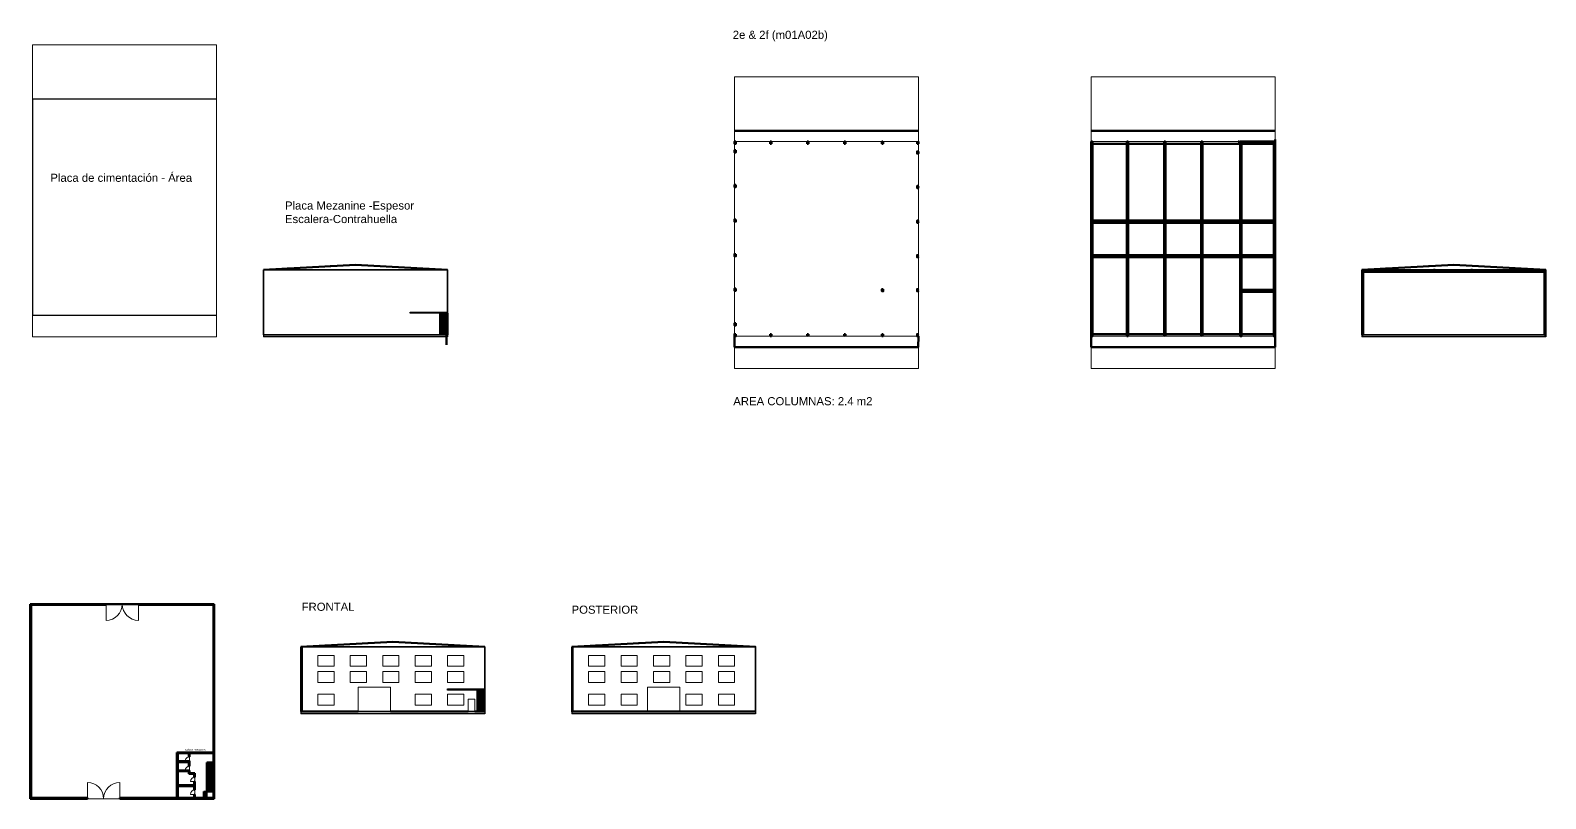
# Model space of a CAD drawing. Header units: metres. Extents: x -17 to 589, y -19 to 237.
# Drawn here: x 308.7 to 588.9, y 94.8 to 236.9 of the extents above; entities that cross this region are included whole.
import ezdxf

# ---------------------------------------------------------------- set-up
doc = ezdxf.new("R2010")
doc.units = ezdxf.units.M
for name, color, linetype, lineweight in [('A-AREA', 7, 'Continuous', 5), ('A-DOOR', 251, 'Continuous', 18), ('A-FLOR', 252, 'Continuous', 35), ('A-FLOR-LEVL', 145, 'Continuous', 18), ('A-GLAZ', 2, 'Continuous', 18), ('A-ROOF', 226, 'Continuous', 53), ('A-WALL', 7, 'Continuous', 60), ('C-WALL', 7, 'Continuous', 60), ('S-BEAM', 1, 'Continuous', 50), ('S-COLS', 1, 'Continuous', 50), ('S-STRS', 4, 'Continuous', 40), ('S-WALL', 7, 'Continuous', 60)]:
    doc.layers.add(name, color=color, linetype=linetype, lineweight=lineweight)
for name, color, linetype in [('E-AUXL', 7, 'Continuous'), ('S-FNDN', 7, 'Continuous'), ('S-PLAT', 7, 'Continuous')]:
    doc.layers.add(name, color=color, linetype=linetype)
doc.styles.get("Standard").update_dxf_attribs({"font": 'arial.ttf'})

msp = doc.modelspace()

# ---------------------------------------------------------------- linework, layer by layer
for p, q in [((385.84, 180.62), (385.84, 184.61)), ((392.77, 110.9), (392.77, 114.89)), ((442.84, 110.9), (442.84, 114.89))]:
    msp.add_line(p, q)
at = {"layer": 'A-AREA'}
for p, q in [((343.13, 234.22), (309.13, 234.22)), ((309.13, 234.22), (309.13, 222.22)), ((343.13, 180.22), (343.13, 234.22)), ((343.13, 234.22), (343.13, 222.22)), ((472.93, 228.34), (438.93, 228.34)), ((438.93, 228.34), (438.93, 216.34)), ((438.93, 180.34), (438.93, 228.34)), ((472.93, 174.34), (472.93, 228.34)), ((472.93, 228.34), (472.93, 216.34)), ((504.9, 180.34), (504.9, 228.34)), ((538.9, 228.34), (504.9, 228.34)), ((504.9, 228.34), (504.9, 216.34)), ((538.9, 174.34), (538.9, 228.34)), ((538.9, 228.34), (538.9, 216.34)), ((472.93, 216.34), (438.93, 216.34)), ((538.9, 216.34), (504.9, 216.34)), ((343.13, 180.22), (343.13, 186.22)), ((309.13, 184.22), (309.13, 180.22)), ((309.13, 180.22), (343.13, 180.22)), ((472.93, 180.34), (438.93, 180.34)), ((472.93, 180.34), (472.92, 178.34)), ((472.93, 174.34), (472.93, 180.34)), ((538.9, 180.34), (504.9, 180.34)), ((538.9, 180.34), (538.89, 178.34)), ((538.9, 174.34), (538.9, 180.34)), ((438.93, 174.34), (438.93, 178.34)), ((504.9, 174.34), (504.9, 178.34)), ((438.93, 174.34), (472.93, 174.34)), ((504.9, 174.34), (538.9, 174.34))]:
    msp.add_line(p, q, dxfattribs=at)
at = {"layer": 'A-DOOR'}
for p, q in [((322.73, 130.78), (328.73, 130.78)), ((328.73, 130.78), (322.73, 130.78)), ((322.73, 130.78), (322.73, 127.78)), ((328.73, 130.78), (328.73, 127.78)), ((369.33, 110.9), (369.33, 115.4)), ((369.33, 115.4), (375.33, 115.4)), ((375.33, 115.4), (375.33, 113.9)), ((422.84, 110.9), (422.84, 115.4)), ((422.84, 115.4), (428.84, 115.4)), ((428.84, 115.4), (428.84, 113.9)), ((369.33, 110.9), (369.33, 113.9)), ((375.33, 110.9), (375.33, 113.9)), ((389.72, 110.9), (389.72, 113.2)), ((389.72, 113.2), (390.92, 113.2)), ((390.92, 113.2), (390.92, 110.9)), ((422.84, 110.9), (422.84, 113.9)), ((428.84, 110.9), (428.84, 113.9)), ((369.33, 110.9), (375.33, 110.9)), ((375.33, 110.9), (378.77, 110.9)), ((389.72, 110.9), (390.92, 110.9)), ((419.4, 110.9), (425.4, 110.9)), ((422.84, 110.9), (428.84, 110.9)), ((425.4, 110.9), (428.84, 110.9)), ((439.78, 110.9), (440.98, 110.9)), ((338.18, 103.36), (338.18, 103.36)), ((338.18, 103.21), (338.18, 102.53)), ((338.18, 102.53), (338.18, 101.72)), ((336.01, 99.78), (336.01, 99.53)), ((336.01, 99.78), (336.01, 99.53)), ((338.18, 100), (338.18, 100.85)), ((339.18, 98.77), (339.18, 97.96)), ((319.29, 94.78), (319.29, 97.78)), ((319.29, 94.78), (319.29, 97.78)), ((325.29, 94.78), (325.29, 97.78)), ((339.03, 97.96), (338.37, 97.96)), ((339.03, 95.59), (338.37, 95.59)), ((339.18, 96.4), (339.18, 95.59)), ((319.29, 94.78), (325.29, 94.78)), ((319.29, 94.78), (325.29, 94.78)), ((325.29, 94.78), (328.73, 94.78)), ((325.29, 94.78), (328.73, 94.78))]:
    msp.add_line(p, q, dxfattribs=at)
for centre, radius, start, end in [((322.73, 130.78), 3, 270, 0), ((328.73, 130.78), 3, 180, 270), ((338.18, 101.72), 0.81, 89.7614, 180.0299), ((338.18, 100), 0.81, 89.999, 179.6678), ((339.18, 97.96), 0.81, 90, 180), ((319.29, 94.78), 3, 0, 90), ((325.29, 94.78), 3, 90, 180), ((339.18, 95.59), 0.81, 90, 180)]:
    msp.add_arc(centre, radius, start, end, dxfattribs=at)
at = {"layer": 'A-FLOR'}
for points in [[(351.84, 192.62), (351.84, 180.62), (385.84, 180.62), (385.84, 192.62)], [(554.92, 192.62), (554.92, 180.62), (588.92, 180.62), (588.92, 192.62)], [(358.77, 122.9), (358.77, 110.9), (392.77, 110.9), (392.77, 122.9)], [(408.84, 122.9), (408.84, 110.9), (442.84, 110.9), (442.84, 122.9)]]:
    msp.add_lwpolyline(points, close=True, dxfattribs=at)
at = {"layer": 'A-FLOR-LEVL'}
for p, q in [((335.85, 103.36), (335.85, 100.79)), ((335.85, 103.36), (342.58, 103.36)), ((335.85, 99.78), (335.85, 94.93))]:
    msp.add_line(p, q, dxfattribs=at)
at = {"layer": 'A-GLAZ'}
for p, q in [((311.85, 130.78), (311.85, 130.63)), ((314.85, 130.78), (311.85, 130.78)), ((311.85, 130.71), (314.85, 130.71)), ((311.85, 130.63), (314.85, 130.63)), ((314.85, 130.63), (314.85, 130.78)), ((317.85, 130.63), (317.85, 130.78)), ((317.85, 130.78), (320.85, 130.78)), ((317.85, 130.71), (320.85, 130.71)), ((320.85, 130.63), (317.85, 130.63)), ((320.85, 130.78), (320.85, 130.63)), ((332.85, 130.78), (329.85, 130.78)), ((329.85, 130.78), (329.85, 130.63)), ((329.85, 130.71), (332.85, 130.71)), ((329.85, 130.63), (332.85, 130.63)), ((332.85, 130.63), (332.85, 130.78)), ((335.85, 130.63), (335.85, 130.78)), ((335.85, 130.78), (338.85, 130.78)), ((335.85, 130.71), (338.85, 130.71)), ((338.85, 130.63), (335.85, 130.63)), ((338.85, 130.78), (338.85, 130.63)), ((367.95, 110.9), (369.33, 110.9)), ((418.02, 110.9), (419.4, 110.9)), ((311.93, 94.78), (311.93, 94.93)), ((311.93, 94.93), (314.93, 94.93)), ((311.93, 94.86), (314.93, 94.86)), ((311.93, 94.78), (314.93, 94.78)), ((312.91, 94.78), (315.91, 94.78)), ((312.91, 94.78), (315.91, 94.78)), ((314.93, 94.93), (314.93, 94.78)), ((317.91, 94.78), (319.29, 94.78)), ((317.91, 94.78), (319.29, 94.78)), ((332.83, 94.93), (329.83, 94.93)), ((329.83, 94.93), (329.83, 94.78)), ((329.83, 94.86), (332.83, 94.86)), ((329.83, 94.78), (332.83, 94.78)), ((330.19, 94.78), (332.19, 94.78)), ((330.19, 94.78), (332.19, 94.78)), ((332.83, 94.78), (332.83, 94.93)), ((333.06, 94.78), (335.06, 94.78)), ((333.06, 94.78), (335.06, 94.78)), ((335.83, 94.93), (335.83, 94.78)), ((335.83, 94.93), (338.83, 94.93)), ((335.83, 94.86), (338.83, 94.86)), ((335.83, 94.78), (338.83, 94.78)), ((338.83, 94.93), (338.83, 94.78))]:
    msp.add_line(p, q, dxfattribs=at)
for points in [[(361.89, 121.29), (364.89, 121.29), (364.89, 119.29), (361.89, 119.29), (361.89, 121.29)], [(367.89, 121.29), (370.89, 121.29), (370.89, 119.29), (367.89, 119.29), (367.89, 121.29)], [(373.89, 121.29), (376.89, 121.29), (376.89, 119.29), (373.89, 119.29), (373.89, 121.29)], [(379.89, 121.29), (382.89, 121.29), (382.89, 119.29), (379.89, 119.29), (379.89, 121.29)], [(385.89, 121.29), (388.89, 121.29), (388.89, 119.29), (385.89, 119.29), (385.89, 121.29)], [(411.96, 121.29), (414.96, 121.29), (414.96, 119.29), (411.96, 119.29), (411.96, 121.29)], [(417.96, 121.29), (420.96, 121.29), (420.96, 119.29), (417.96, 119.29), (417.96, 121.29)], [(423.96, 121.29), (426.96, 121.29), (426.96, 119.29), (423.96, 119.29), (423.96, 121.29)], [(429.96, 121.29), (432.96, 121.29), (432.96, 119.29), (429.96, 119.29), (429.96, 121.29)], [(435.96, 121.29), (438.96, 121.29), (438.96, 119.29), (435.96, 119.29), (435.96, 121.29)], [(361.89, 118.29), (364.89, 118.29), (364.89, 116.29), (361.89, 116.29), (361.89, 118.29)], [(367.89, 118.29), (370.89, 118.29), (370.89, 116.29), (367.89, 116.29), (367.89, 118.29)], [(373.89, 118.29), (376.89, 118.29), (376.89, 116.29), (373.89, 116.29), (373.89, 118.29)], [(379.89, 118.29), (382.89, 118.29), (382.89, 116.29), (379.89, 116.29), (379.89, 118.29)], [(385.89, 118.29), (388.89, 118.29), (388.89, 116.29), (385.89, 116.29), (385.89, 118.29)], [(411.96, 118.29), (414.96, 118.29), (414.96, 116.29), (411.96, 116.29), (411.96, 118.29)], [(417.96, 118.29), (420.96, 118.29), (420.96, 116.29), (417.96, 116.29), (417.96, 118.29)], [(423.96, 118.29), (426.96, 118.29), (426.96, 116.29), (423.96, 116.29), (423.96, 118.29)], [(429.96, 118.29), (432.96, 118.29), (432.96, 116.29), (429.96, 116.29), (429.96, 118.29)], [(435.96, 118.29), (438.96, 118.29), (438.96, 116.29), (435.96, 116.29), (435.96, 118.29)], [(361.89, 114.1), (364.89, 114.1), (364.89, 112.1), (361.89, 112.1), (361.89, 114.1)], [(379.89, 114.1), (382.89, 114.1), (382.89, 112.1), (379.89, 112.1), (379.89, 114.1)], [(385.89, 114.1), (388.89, 114.1), (388.89, 112.1), (385.89, 112.1), (385.89, 114.1)], [(411.96, 114.1), (414.96, 114.1), (414.96, 112.1), (411.96, 112.1), (411.96, 114.1)], [(417.96, 114.1), (420.96, 114.1), (420.96, 112.1), (417.96, 112.1), (417.96, 114.1)], [(429.96, 114.1), (432.96, 114.1), (432.96, 112.1), (429.96, 112.1), (429.96, 114.1)], [(435.96, 114.1), (438.96, 114.1), (438.96, 112.1), (435.96, 112.1), (435.96, 114.1)]]:
    msp.add_lwpolyline(points, dxfattribs=at)
at = {"layer": 'A-ROOF'}
for p, q in [((439.53, 218.34), (438.93, 218.34)), ((472.93, 218.34), (439.53, 218.34)), ((472.93, 218.34), (472.53, 218.34)), ((505.5, 218.34), (504.9, 218.34)), ((538.9, 218.34), (505.5, 218.34)), ((538.9, 218.34), (538.5, 218.34)), ((351.84, 192.62), (368.84, 193.52)), ((368.84, 193.52), (385.84, 192.62)), ((554.92, 192.62), (571.92, 193.52)), ((571.92, 193.52), (588.92, 192.62)), ((343.13, 186.22), (343.13, 186.22)), ((472.93, 180.34), (472.92, 178.34)), ((472.93, 180.34), (472.93, 180.34)), ((538.9, 180.34), (538.89, 178.34)), ((538.9, 180.34), (538.9, 180.34)), ((438.93, 178.34), (438.93, 178.34)), ((472.92, 178.34), (438.93, 178.34)), ((438.93, 178.34), (439.33, 178.34)), ((472.92, 178.34), (472.52, 178.34)), ((504.9, 178.34), (504.9, 178.34)), ((538.89, 178.34), (504.9, 178.34)), ((504.9, 178.34), (505.3, 178.34)), ((538.89, 178.34), (538.49, 178.34)), ((358.77, 122.9), (375.77, 123.79)), ((375.77, 123.79), (392.77, 122.9)), ((408.84, 122.9), (425.84, 123.79)), ((425.84, 123.79), (442.84, 122.9))]:
    msp.add_line(p, q, dxfattribs=at)
at = {"layer": 'A-WALL'}
for p, q in [((438.93, 180.34), (438.93, 178.34)), ((504.9, 180.34), (504.9, 178.34)), ((308.73, 94.78), (308.73, 130.78)), ((308.73, 130.78), (342.73, 130.78)), ((308.73, 130.78), (322.73, 130.78)), ((308.73, 94.78), (308.73, 130.78)), ((308.88, 130.63), (308.88, 94.93)), ((322.73, 130.63), (308.88, 130.63)), ((322.73, 130.63), (308.88, 130.63)), ((308.88, 130.63), (308.88, 94.93)), ((325.73, 130.63), (325.73, 130.63)), ((328.73, 130.78), (342.73, 130.78)), ((342.58, 130.63), (328.73, 130.63)), ((342.58, 130.63), (328.73, 130.63)), ((342.58, 103.36), (342.58, 130.63)), ((342.73, 103.36), (342.73, 130.78)), ((358.92, 111.05), (358.92, 122.9)), ((408.99, 111.05), (408.99, 122.9)), ((358.77, 110.9), (369.33, 110.9)), ((358.92, 111.05), (358.92, 110.9)), ((369.33, 111.05), (369.33, 110.9)), ((375.33, 111.05), (375.33, 111.05)), ((375.33, 111.05), (375.33, 110.9)), ((375.33, 110.9), (389.72, 110.9)), ((389.72, 110.9), (389.72, 111.05)), ((390.92, 111.05), (390.92, 110.9)), ((390.92, 110.9), (392.77, 110.9)), ((391.42, 111.05), (392.62, 111.05)), ((408.84, 110.9), (419.4, 110.9)), ((408.84, 110.9), (422.84, 110.9)), ((408.99, 111.05), (408.99, 110.9)), ((419.4, 110.9), (425.4, 110.9)), ((425.4, 110.9), (439.78, 110.9)), ((439.78, 110.9), (440.98, 110.9)), ((440.98, 110.9), (442.84, 110.9)), ((335.85, 103.36), (335.85, 101.04)), ((335.85, 101.04), (335.85, 103.36)), ((335.85, 103.36), (342.58, 103.36)), ((335.85, 101.04), (335.85, 100.79)), ((336.01, 103.21), (338.03, 103.21)), ((336.01, 101.79), (336.01, 103.21)), ((336.01, 101.72), (336.01, 103.21)), ((336.01, 101.72), (338.18, 101.72)), ((336.01, 100), (336.01, 101.57)), ((338.03, 101.57), (336.01, 101.57)), ((336.01, 100.08), (336.01, 101.49)), ((336.31, 103.21), (338.03, 103.21)), ((338.03, 103.21), (338.03, 102.53)), ((338.18, 102.53), (338.03, 102.53)), ((338.03, 100.8), (338.03, 101.57)), ((338.03, 101.49), (338.03, 100.91)), ((338.18, 103.36), (338.18, 103.36)), ((338.18, 103.21), (339.44, 103.21)), ((338.18, 103.21), (338.18, 102.53)), ((338.18, 103.21), (342.58, 103.21)), ((338.18, 101.79), (338.18, 101.64)), ((338.18, 101.64), (338.18, 100.92)), ((338.18, 101.64), (338.18, 100.81)), ((338.18, 101.64), (338.18, 101.57)), ((342.58, 103.36), (339.29, 103.36)), ((341.32, 103.36), (341.32, 103.36)), ((342.58, 101.18), (342.58, 103.21)), ((342.58, 103.21), (342.58, 101.18)), ((342.58, 101.04), (342.58, 94.93)), ((342.73, 101.04), (342.73, 103.36)), ((342.73, 101.04), (342.73, 94.78)), ((335.85, 100.79), (335.85, 99.78)), ((335.85, 99.78), (335.85, 99.53)), ((335.85, 99.53), (335.85, 97.21)), ((336.01, 99.85), (336, 99.39)), ((336, 99.39), (336, 97.28)), ((336, 99.39), (336, 99.14)), ((338.18, 100), (336.01, 100)), ((336.01, 99.85), (338.03, 99.85)), ((336.01, 99.78), (336.01, 99.53)), ((336.01, 99.53), (336.01, 99.78)), ((338.18, 100.8), (338.03, 100.8)), ((338.03, 99.39), (338.03, 99.85)), ((338.18, 99.39), (338.03, 99.39)), ((338.18, 100), (338.18, 99.93)), ((338.18, 99.93), (338.18, 100)), ((338.18, 99.93), (338.18, 99.53)), ((338.18, 99.53), (339.03, 99.53)), ((339.03, 99.39), (338.18, 99.39)), ((339.03, 99.53), (339.18, 99.53)), ((339.03, 99.39), (339.03, 98.77)), ((339.03, 99.39), (339.03, 98.77)), ((339.18, 98.77), (339.03, 98.77)), ((339.18, 99.53), (339.18, 98.77)), ((339.18, 99.53), (339.18, 98.77)), ((335.85, 97.36), (335.85, 97.21)), ((335.85, 97.21), (335.85, 94.93)), ((339.03, 97.28), (336, 97.28)), ((336, 97.13), (339.03, 97.13)), ((336, 97.05), (336, 97.13)), ((336, 97.05), (336, 94.93)), ((339.03, 97.96), (339.03, 97.36)), ((339.18, 97.96), (339.03, 97.96)), ((339.03, 97.28), (339.03, 97.36)), ((339.03, 97.13), (339.03, 97.05)), ((339.03, 97.05), (339.03, 97.13)), ((339.03, 96.4), (339.03, 97.05)), ((339.03, 96.4), (339.18, 96.4)), ((339.03, 94.93), (339.03, 95.59)), ((339.18, 95.59), (339.03, 95.59)), ((339.18, 97.96), (339.18, 97.2)), ((339.18, 97.2), (339.18, 97.28)), ((339.18, 97.2), (339.18, 96.4)), ((339.18, 97.2), (339.18, 96.4)), ((339.18, 97.2), (339.18, 96.45)), ((339.18, 95.59), (339.18, 94.93)), ((308.73, 94.78), (319.29, 94.78)), ((308.73, 94.78), (319.29, 94.78)), ((308.88, 94.93), (319.29, 94.93)), ((308.88, 94.93), (319.29, 94.93)), ((319.29, 94.93), (319.29, 94.78)), ((319.29, 94.93), (319.29, 94.78)), ((335.85, 94.93), (325.29, 94.93)), ((335.85, 94.93), (325.29, 94.93)), ((325.29, 94.93), (325.29, 94.93)), ((325.29, 94.93), (325.29, 94.78)), ((335.85, 94.93), (325.29, 94.93)), ((335.85, 94.93), (325.29, 94.93)), ((325.29, 94.78), (339.68, 94.78)), ((325.29, 94.78), (339.68, 94.78)), ((335.85, 94.78), (339.18, 94.78)), ((335.85, 94.78), (339.18, 94.78)), ((336, 94.93), (339.03, 94.93)), ((339.18, 94.78), (339.03, 94.78)), ((339.18, 94.93), (339.68, 94.93)), ((339.18, 94.93), (339.68, 94.93)), ((339.68, 94.93), (340.88, 94.93)), ((340.88, 94.78), (339.68, 94.78)), ((340.88, 94.93), (342.58, 94.93)), ((340.88, 94.78), (342.73, 94.78))]:
    msp.add_line(p, q, dxfattribs=at)
at = {"layer": 'C-WALL'}
for p, q in [((322.73, 130.78), (322.73, 130.63)), ((328.73, 130.63), (328.73, 130.78))]:
    msp.add_line(p, q, dxfattribs=at)
at = {"layer": 'E-AUXL'}
for p, q in [((365.38, 193.33), (364.18, 193.33)), ((364.18, 193.33), (364.18, 193.27)), ((372.18, 193.34), (373.38, 193.34)), ((373.38, 193.34), (373.38, 193.28)), ((568.46, 193.33), (567.26, 193.33)), ((567.26, 193.33), (567.26, 193.27)), ((575.26, 193.34), (576.46, 193.34)), ((576.46, 193.34), (576.46, 193.28)), ((357.44, 192.92), (356.24, 192.92)), ((356.24, 192.92), (356.24, 192.86)), ((357.38, 192.92), (357.38, 192.92)), ((357.38, 192.62), (365.38, 192.62)), ((380.18, 192.92), (381.38, 192.92)), ((381.38, 192.92), (381.38, 192.86)), ((560.52, 192.92), (559.32, 192.92)), ((559.32, 192.92), (559.32, 192.86)), ((560.46, 192.92), (560.46, 192.92)), ((560.46, 192.62), (568.46, 192.62)), ((583.26, 192.92), (584.46, 192.92)), ((584.46, 192.92), (584.46, 192.86)), ((372.31, 123.61), (371.11, 123.61)), ((371.11, 123.61), (371.11, 123.55)), ((379.11, 123.62), (380.31, 123.62)), ((380.31, 123.62), (380.31, 123.55)), ((422.37, 123.61), (421.17, 123.61)), ((421.17, 123.61), (421.17, 123.55)), ((429.17, 123.62), (430.37, 123.62)), ((430.37, 123.62), (430.37, 123.55)), ((364.37, 123.19), (363.17, 123.19)), ((363.17, 123.19), (363.17, 123.13)), ((364.31, 123.19), (364.31, 123.19)), ((364.31, 122.9), (372.31, 122.9)), ((387.11, 123.2), (388.31, 123.2)), ((388.31, 123.2), (388.31, 123.13)), ((414.44, 123.19), (413.24, 123.19)), ((413.24, 123.19), (413.24, 123.13)), ((414.37, 123.19), (414.37, 123.19)), ((414.37, 122.9), (422.37, 122.9)), ((437.17, 123.2), (438.37, 123.2)), ((438.37, 123.2), (438.37, 123.13))]:
    msp.add_line(p, q, dxfattribs=at)
for points in [[(356.24, 192.62), (351.84, 192.62), (357.44, 192.62)], [(372.18, 192.62), (365.38, 192.62), (373.38, 192.62), (380.18, 192.62)], [(559.32, 192.62), (554.92, 192.62), (560.52, 192.62)], [(575.26, 192.62), (568.46, 192.62), (576.46, 192.62), (583.26, 192.62)], [(363.17, 122.9), (358.77, 122.9), (364.37, 122.9)], [(379.11, 122.9), (372.31, 122.9), (380.31, 122.9), (387.11, 122.9)], [(413.24, 122.9), (408.84, 122.9), (414.44, 122.9)], [(429.17, 122.9), (422.37, 122.9), (430.37, 122.9), (437.17, 122.9)]]:
    msp.add_lwpolyline(points, dxfattribs=at)
at = {"layer": 'S-BEAM'}
for p, q in [((309.13, 224.22), (309.13, 224.22)), ((438.93, 218.34), (438.93, 218.34)), ((504.9, 218.34), (504.9, 218.34)), ((505.15, 216.34), (504.9, 216.34)), ((504.9, 216.34), (504.9, 180.34)), ((505.15, 215.94), (505.15, 216.34)), ((505.15, 215.94), (505.15, 180.34)), ((505.15, 215.94), (538.65, 215.94)), ((511.5, 180.74), (511.5, 216.34)), ((511.75, 215.94), (511.75, 180.74)), ((518.35, 180.74), (518.35, 216.34)), ((518.6, 215.94), (518.6, 180.74)), ((525.2, 180.74), (525.2, 216.34)), ((525.45, 215.94), (525.45, 180.74)), ((532.43, 215.94), (532.43, 216.34)), ((538.65, 215.94), (538.65, 216.34)), ((538.9, 216.34), (538.65, 216.34)), ((538.65, 180.34), (538.65, 215.94)), ((538.9, 180.34), (538.9, 216.34)), ((505.02, 201.74), (538.65, 201.74)), ((538.65, 201.74), (538.65, 201.34)), ((538.65, 201.34), (504.9, 201.34)), ((504.9, 195.34), (538.9, 195.34)), ((538.9, 194.94), (504.9, 194.94)), ((538.9, 195.34), (538.9, 194.94)), ((555.17, 192.22), (554.92, 192.22)), ((561.27, 192.22), (554.92, 192.22)), ((554.92, 192.22), (555.22, 192.22)), ((555.17, 192.22), (588.67, 192.22)), ((555.2, 192.62), (555.2, 192.64)), ((555.22, 192.22), (555.22, 192.62)), ((561.57, 192.62), (561.27, 192.62)), ((561.27, 192.62), (561.27, 192.22)), ((561.57, 192.22), (561.57, 192.62)), ((568.17, 192.22), (561.57, 192.22)), ((568.47, 192.62), (568.17, 192.62)), ((568.17, 192.62), (568.17, 192.22)), ((568.47, 192.22), (568.47, 192.62)), ((575.07, 192.22), (568.47, 192.22)), ((575.37, 192.62), (575.07, 192.62)), ((575.07, 192.62), (575.07, 192.62)), ((575.07, 192.62), (575.07, 192.22)), ((575.37, 192.22), (575.37, 192.62)), ((582.35, 192.22), (575.37, 192.22)), ((582.65, 192.62), (582.35, 192.62)), ((582.35, 192.62), (582.35, 192.22)), ((582.65, 192.22), (582.65, 192.62)), ((588.62, 192.22), (582.65, 192.22)), ((588.62, 192.22), (588.62, 192.62)), ((588.92, 192.22), (588.62, 192.22)), ((588.67, 192.22), (588.92, 192.22)), ((538.9, 188.54), (532.43, 188.54)), ((532.68, 188.94), (538.9, 188.94)), ((538.9, 188.94), (538.9, 188.54)), ((343.12, 184.82), (343.13, 184.82)), ((504.9, 180.34), (505.15, 180.34)), ((505.15, 180.34), (505.15, 180.74)), ((505.15, 180.34), (505.15, 180.74)), ((505.15, 180.74), (538.65, 180.74)), ((511.75, 180.74), (511.5, 180.74)), ((538.9, 180.34), (538.65, 180.34)), ((438.93, 178.34), (438.93, 178.34)), ((472.92, 178.94), (472.93, 178.94)), ((504.9, 178.34), (504.9, 178.34)), ((538.89, 178.94), (538.9, 178.94))]:
    msp.add_line(p, q, dxfattribs=at)
at = {"layer": 'S-COLS'}
for p, q in [((439.18, 216.34), (438.93, 216.34)), ((439.18, 216.34), (438.93, 216.34)), ((439.18, 215.94), (439.18, 216.34)), ((445.78, 216.34), (445.53, 216.34)), ((445.78, 216.34), (445.53, 215.94)), ((445.53, 216.34), (445.78, 215.94)), ((445.53, 216.34), (445.53, 215.94)), ((445.53, 215.94), (445.78, 215.94)), ((445.78, 215.94), (445.78, 216.34)), ((452.63, 216.34), (452.38, 216.34)), ((452.63, 216.34), (452.38, 215.94)), ((452.38, 216.34), (452.63, 215.94)), ((452.38, 216.34), (452.38, 215.94)), ((452.38, 215.94), (452.63, 215.94)), ((452.63, 215.94), (452.63, 216.34)), ((459.48, 216.34), (459.23, 216.34)), ((459.48, 216.34), (459.23, 215.94)), ((459.23, 216.34), (459.48, 215.94)), ((459.23, 216.34), (459.23, 215.94)), ((459.23, 215.94), (459.48, 215.94)), ((459.48, 215.94), (459.48, 216.34)), ((466.33, 216.34), (466.2, 216.34)), ((466.45, 216.34), (466.2, 215.94)), ((466.2, 216.34), (466.45, 215.94)), ((466.2, 216.34), (466.2, 215.94)), ((466.2, 215.94), (466.33, 215.94)), ((466.2, 215.94), (466.45, 215.94)), ((466.45, 215.94), (466.45, 216.34)), ((472.93, 216.34), (472.68, 215.94)), ((472.68, 216.34), (472.93, 215.94)), ((472.68, 216.34), (472.68, 215.94)), ((472.68, 215.94), (472.93, 215.94)), ((472.93, 215.94), (472.93, 216.34)), ((504.9, 216.34), (505.15, 216.34)), ((504.9, 215.94), (504.9, 216.34)), ((504.9, 216.34), (505.15, 216.34)), ((505.15, 215.94), (505.15, 216.34)), ((511.75, 216.34), (511.5, 216.34)), ((511.75, 216.34), (511.5, 215.94)), ((511.5, 216.34), (511.75, 215.94)), ((511.5, 216.34), (511.5, 215.94)), ((511.5, 215.94), (511.75, 215.94)), ((511.75, 215.94), (511.75, 216.34)), ((518.6, 216.34), (518.35, 216.34)), ((518.6, 216.34), (518.35, 215.94)), ((518.35, 216.34), (518.6, 215.94)), ((518.35, 216.34), (518.35, 215.94)), ((518.35, 215.94), (518.6, 215.94)), ((518.6, 215.94), (518.6, 216.34)), ((525.45, 216.34), (525.2, 216.34)), ((525.45, 216.34), (525.2, 215.94)), ((525.2, 216.34), (525.45, 215.94)), ((525.2, 216.34), (525.2, 215.94)), ((525.2, 215.94), (525.45, 215.94)), ((525.45, 215.94), (525.45, 216.34)), ((532.3, 216.34), (532.05, 216.34)), ((532.05, 215.94), (532.3, 215.94)), ((532.68, 216.34), (532.43, 215.94)), ((532.43, 216.34), (532.68, 215.94)), ((532.43, 216.34), (532.43, 215.94)), ((538.65, 216.34), (532.43, 216.34)), ((532.43, 216.34), (532.43, 180.34)), ((532.68, 215.94), (532.68, 216.34)), ((532.68, 215.94), (532.68, 180.34)), ((538.65, 216.34), (538.9, 216.34)), ((538.65, 215.94), (538.65, 216.34)), ((538.65, 216.34), (538.9, 216.34)), ((538.65, 216.34), (538.9, 216.34)), ((538.65, 215.94), (538.65, 216.34)), ((538.65, 216.34), (538.9, 216.34)), ((538.9, 216.34), (538.9, 216.74)), ((538.9, 216.34), (538.9, 216.74)), ((439.18, 214.74), (438.93, 214.74)), ((439.18, 214.74), (438.93, 214.74)), ((439.18, 214.34), (439.18, 214.74)), ((472.93, 214.54), (472.68, 214.54)), ((472.93, 214.54), (472.68, 214.54)), ((472.93, 214.14), (472.93, 214.54)), ((505.15, 214.54), (504.9, 214.54)), ((505.15, 214.54), (504.9, 214.54)), ((505.15, 214.14), (505.15, 214.54)), ((538.9, 214.54), (538.65, 214.54)), ((538.9, 214.54), (538.65, 214.54)), ((538.9, 214.14), (538.9, 214.54)), ((438.93, 208.34), (439.18, 208.34)), ((439.18, 208.34), (439.18, 207.94)), ((472.68, 208.14), (472.93, 208.14)), ((504.9, 208.14), (505.15, 208.14)), ((505.15, 208.14), (505.15, 207.74)), ((538.65, 208.14), (538.9, 208.14)), ((438.93, 201.94), (439.18, 201.94)), ((439.18, 201.94), (439.18, 201.54)), ((472.68, 201.74), (472.93, 201.74)), ((504.9, 201.74), (505.15, 201.74)), ((505.15, 201.74), (505.15, 201.34)), ((538.65, 201.74), (538.9, 201.74)), ((438.93, 195.54), (439.18, 195.54)), ((439.18, 195.54), (439.18, 195.14)), ((472.68, 195.34), (472.93, 195.34)), ((504.9, 195.34), (505.15, 195.34)), ((505.15, 195.34), (505.15, 194.94)), ((538.65, 195.34), (538.9, 195.34)), ((555.17, 180.62), (555.17, 192.22)), ((588.67, 180.62), (588.67, 192.22)), ((438.93, 189.14), (439.18, 189.14)), ((439.18, 189.14), (439.18, 188.74)), ((466.2, 189.07), (466.45, 189.07)), ((466.2, 188.67), (466.2, 189.07)), ((466.2, 189.07), (466.45, 189.07)), ((466.45, 188.67), (466.45, 189.07)), ((472.68, 189.07), (472.93, 189.07)), ((472.68, 188.68), (472.93, 188.67)), ((504.9, 188.94), (505.15, 188.94)), ((505.15, 188.94), (505.15, 188.54)), ((532.43, 188.94), (532.68, 188.94)), ((538.65, 188.94), (538.9, 188.94)), ((438.93, 182.74), (439.18, 182.74)), ((439.18, 182.74), (439.18, 182.34)), ((504.9, 182.54), (505.15, 182.54)), ((505.15, 182.54), (505.15, 182.14)), ((438.93, 180.74), (438.93, 180.34)), ((438.93, 180.34), (438.93, 180.74)), ((438.93, 180.74), (439.18, 180.74)), ((439.18, 180.74), (439.18, 180.34)), ((445.78, 180.74), (445.53, 180.74)), ((445.78, 180.74), (445.53, 180.34)), ((445.53, 180.74), (445.78, 180.34)), ((445.53, 180.74), (445.53, 180.34)), ((445.53, 180.34), (445.78, 180.34)), ((445.78, 180.34), (445.78, 180.74)), ((452.63, 180.74), (452.38, 180.74)), ((452.63, 180.74), (452.38, 180.34)), ((452.38, 180.74), (452.63, 180.34)), ((452.38, 180.74), (452.38, 180.34)), ((452.63, 180.34), (452.63, 180.74)), ((459.48, 180.74), (459.23, 180.74)), ((459.48, 180.74), (459.23, 180.34)), ((459.23, 180.74), (459.48, 180.34)), ((459.23, 180.74), (459.23, 180.34)), ((459.48, 180.34), (459.48, 180.74)), ((466.45, 180.74), (466.2, 180.74)), ((466.45, 180.74), (466.2, 180.34)), ((466.2, 180.74), (466.45, 180.34)), ((466.2, 180.74), (466.2, 180.34)), ((466.45, 180.34), (466.2, 180.34)), ((466.32, 180.34), (466.32, 180.74)), ((466.45, 180.34), (466.45, 180.74)), ((472.68, 180.74), (472.93, 180.74)), ((472.93, 180.34), (472.68, 180.34)), ((504.9, 180.74), (504.9, 180.34)), ((504.9, 180.74), (505.15, 180.74)), ((504.9, 180.34), (504.9, 180.74)), ((504.9, 180.74), (505.15, 180.74)), ((505.15, 180.34), (505.15, 180.74)), ((511.75, 180.74), (511.5, 180.74)), ((511.75, 180.74), (511.5, 180.34)), ((511.5, 180.74), (511.75, 180.34)), ((511.5, 180.74), (511.5, 180.34)), ((511.5, 180.34), (511.75, 180.34)), ((511.75, 180.34), (511.75, 180.74)), ((518.6, 180.74), (518.35, 180.74)), ((518.6, 180.74), (518.35, 180.34)), ((518.35, 180.74), (518.6, 180.34)), ((518.35, 180.74), (518.35, 180.34)), ((518.6, 180.34), (518.6, 180.74)), ((525.45, 180.74), (525.2, 180.74)), ((525.45, 180.74), (525.2, 180.34)), ((525.2, 180.74), (525.45, 180.34)), ((525.2, 180.74), (525.2, 180.34)), ((525.45, 180.34), (525.45, 180.74)), ((532.3, 180.74), (532.05, 180.74)), ((532.43, 180.74), (532.68, 180.74)), ((538.65, 180.74), (538.9, 180.74)), ((538.65, 180.34), (538.65, 180.74)), ((538.65, 180.74), (538.9, 180.74)), ((538.9, 180.34), (538.9, 180.74)), ((554.92, 180.62), (555.17, 180.62)), ((588.92, 180.62), (588.67, 180.62))]:
    msp.add_line(p, q, dxfattribs=at)
for points in [[(439.18, 215.94), (438.93, 215.94), (438.93, 216.34), (439.18, 215.94), (438.93, 215.94), (439.18, 216.34)], [(505.15, 215.94), (504.9, 215.94), (504.9, 216.34), (505.15, 215.94), (504.9, 215.94), (505.15, 216.34)], [(538.9, 215.94), (538.65, 215.94), (538.65, 216.34), (538.9, 215.94), (538.65, 215.94), (538.9, 216.34)], [(538.9, 215.94), (538.65, 215.94), (538.65, 216.34), (538.9, 215.94), (538.65, 215.94), (538.9, 216.34)], [(439.18, 214.34), (438.93, 214.34), (438.93, 214.74), (439.18, 214.34), (438.93, 214.34), (439.18, 214.74)], [(472.93, 214.14), (472.68, 214.14), (472.68, 214.54), (472.93, 214.14), (472.68, 214.14), (472.93, 214.54)], [(505.15, 214.14), (504.9, 214.14), (504.9, 214.54), (505.15, 214.14), (504.9, 214.14), (505.15, 214.54)], [(538.9, 214.14), (538.65, 214.14), (538.65, 214.54), (538.9, 214.14), (538.65, 214.14), (538.9, 214.54)], [(439.18, 207.94), (438.93, 207.94), (438.93, 208.34), (439.18, 207.94), (438.93, 207.94), (439.18, 208.34)], [(472.93, 207.74), (472.68, 207.74), (472.68, 208.14), (472.93, 207.74), (472.68, 207.74), (472.93, 208.14)], [(505.15, 207.74), (504.9, 207.74), (504.9, 208.14), (505.15, 207.74), (504.9, 207.74), (505.15, 208.14)], [(538.9, 207.74), (538.65, 207.74), (538.65, 208.14), (538.9, 207.74), (538.65, 207.74), (538.9, 208.14)], [(439.18, 201.54), (438.93, 201.54), (438.93, 201.94), (439.18, 201.54), (438.93, 201.54), (439.18, 201.94)], [(472.93, 201.34), (472.68, 201.34), (472.68, 201.74), (472.93, 201.34), (472.68, 201.34), (472.93, 201.74)], [(505.15, 201.34), (504.9, 201.34), (504.9, 201.74), (505.15, 201.34), (504.9, 201.34), (505.15, 201.74)], [(538.9, 201.34), (538.65, 201.34), (538.65, 201.74), (538.9, 201.34), (538.65, 201.34), (538.9, 201.74)], [(439.18, 195.14), (438.93, 195.14), (438.93, 195.54), (439.18, 195.14), (438.93, 195.14), (439.18, 195.54)], [(472.93, 194.94), (472.68, 194.94), (472.68, 195.34), (472.93, 194.94), (472.68, 194.94), (472.93, 195.34)], [(505.15, 194.94), (504.9, 194.94), (504.9, 195.34), (505.15, 194.94), (504.9, 194.94), (505.15, 195.34)], [(538.9, 194.94), (538.65, 194.94), (538.65, 195.34), (538.9, 194.94), (538.65, 194.94), (538.9, 195.34)], [(439.18, 188.74), (438.93, 188.74), (438.93, 189.14), (439.18, 188.74), (438.93, 188.74), (439.18, 189.14)], [(466.45, 188.67), (466.2, 188.67), (466.2, 189.07), (466.45, 188.67), (466.2, 188.67), (466.45, 189.07)], [(472.93, 188.67), (472.68, 188.67), (472.68, 189.07), (472.93, 188.67), (472.68, 188.67), (472.93, 189.07)], [(505.15, 188.54), (504.9, 188.54), (504.9, 188.94), (505.15, 188.54), (504.9, 188.54), (505.15, 188.94)], [(532.68, 188.54), (532.43, 188.54), (532.43, 188.94), (532.68, 188.54), (532.43, 188.54), (532.68, 188.94)], [(538.9, 188.54), (538.65, 188.54), (538.65, 188.94), (538.9, 188.54), (538.65, 188.54), (538.9, 188.94)], [(439.18, 182.34), (438.93, 182.34), (438.93, 182.74), (439.18, 182.34), (438.93, 182.34), (439.18, 182.74)], [(505.15, 182.14), (504.9, 182.14), (504.9, 182.54), (505.15, 182.14), (504.9, 182.14), (505.15, 182.54)], [(439.18, 180.34), (438.93, 180.34), (438.93, 180.74), (439.18, 180.34), (438.93, 180.34), (439.18, 180.74)], [(472.93, 180.34), (472.68, 180.34), (472.68, 180.74), (472.93, 180.34), (472.68, 180.34), (472.93, 180.74)], [(505.15, 180.34), (504.9, 180.34), (504.9, 180.74), (505.15, 180.34), (504.9, 180.34), (505.15, 180.74)], [(532.68, 180.34), (532.43, 180.34), (532.43, 180.74), (532.68, 180.34), (532.43, 180.34), (532.68, 180.74)], [(538.9, 180.34), (538.65, 180.34), (538.65, 180.74), (538.9, 180.34), (538.65, 180.34), (538.9, 180.74)]]:
    msp.add_lwpolyline(points, dxfattribs=at)
at = {"layer": 'S-FNDN'}
for p, q in [((343.13, 224.22), (309.13, 224.22)), ((309.13, 224.22), (309.13, 184.22)), ((309.13, 184.22), (343.05, 184.22)), ((343.05, 184.22), (343.13, 184.22)), ((351.84, 180.62), (351.84, 180.22)), ((385.84, 180.22), (351.84, 180.22)), ((385.84, 180.62), (385.84, 180.22)), ((554.92, 180.62), (554.92, 180.22)), ((588.92, 180.22), (554.92, 180.22)), ((588.92, 180.62), (588.92, 180.22)), ((358.77, 110.9), (358.77, 110.5)), ((392.77, 110.5), (358.77, 110.5)), ((392.77, 110.9), (392.77, 110.5)), ((408.84, 110.9), (408.84, 110.5)), ((442.84, 110.5), (408.84, 110.5)), ((442.84, 110.9), (442.84, 110.5))]:
    msp.add_line(p, q, dxfattribs=at)
for points in [[(351.84, 192.62), (351.84, 180.62), (385.84, 180.62), (385.84, 192.62)], [(554.92, 192.62), (554.92, 180.62), (588.92, 180.62), (588.92, 192.62)], [(358.77, 122.9), (358.77, 110.9), (392.77, 110.9), (392.77, 122.9)], [(408.84, 122.9), (408.84, 110.9), (442.84, 110.9), (442.84, 122.9)]]:
    msp.add_lwpolyline(points, dxfattribs=at)
at = {"layer": 'S-PLAT'}
for p, q in [((351.84, 192.62), (368.84, 193.52)), ((385.84, 192.62), (368.84, 193.52)), ((554.92, 192.62), (571.92, 193.52)), ((588.92, 192.62), (571.92, 193.52)), ((378.96, 184.61), (378.96, 184.81)), ((378.96, 184.81), (385.84, 184.81)), ((385.84, 184.61), (378.96, 184.61)), ((385.84, 184.81), (385.84, 184.61)), ((358.77, 122.9), (375.77, 123.79)), ((392.77, 122.9), (375.77, 123.79)), ((408.84, 122.9), (425.84, 123.79)), ((442.84, 122.9), (425.84, 123.79)), ((385.89, 114.89), (385.89, 115.09)), ((385.89, 115.09), (392.77, 115.09)), ((392.77, 114.89), (385.89, 114.89)), ((392.77, 115.09), (392.77, 114.89)), ((442.84, 115.09), (442.84, 114.89))]:
    msp.add_line(p, q, dxfattribs=at)
at = {"layer": 'S-STRS'}
for p, q in [((384.49, 180.62), (384.49, 184.61)), ((384.49, 184.61), (385.69, 184.61)), ((385.69, 184.42), (384.49, 184.42)), ((385.69, 184.23), (384.49, 184.23)), ((385.69, 184.04), (384.49, 184.04)), ((385.69, 183.85), (384.49, 183.85)), ((385.69, 183.66), (384.49, 183.66)), ((385.69, 183.47), (384.49, 183.47)), ((385.69, 183.28), (384.49, 183.28)), ((385.69, 183.09), (384.49, 183.09)), ((385.69, 182.9), (384.49, 182.9)), ((385.69, 182.71), (384.49, 182.71)), ((385.69, 182.52), (384.49, 182.52)), ((385.69, 182.33), (384.49, 182.33)), ((385.69, 182.14), (384.49, 182.14)), ((385.69, 184.61), (385.69, 184.42)), ((385.69, 184.42), (385.69, 184.23)), ((385.69, 184.23), (385.69, 184.04)), ((385.69, 184.04), (385.69, 183.85)), ((385.69, 183.85), (385.69, 183.66)), ((385.69, 183.66), (385.69, 183.47)), ((385.69, 183.47), (385.69, 183.28)), ((385.69, 183.28), (385.69, 183.09)), ((385.69, 183.09), (385.69, 182.9)), ((385.69, 182.9), (385.69, 182.9)), ((385.69, 182.9), (385.69, 182.71)), ((385.69, 182.71), (385.69, 182.52)), ((385.69, 182.52), (385.69, 182.33)), ((385.69, 182.33), (385.69, 182.14)), ((385.69, 182.14), (385.69, 181.95)), ((385.69, 181.95), (384.49, 181.95)), ((385.69, 181.76), (384.49, 181.76)), ((385.69, 181.57), (384.49, 181.57)), ((385.69, 181.38), (384.49, 181.38)), ((385.69, 181.19), (384.49, 181.19)), ((385.69, 181), (384.49, 181)), ((385.69, 180.81), (384.49, 180.81)), ((385.69, 180.81), (384.49, 180.81)), ((385.69, 180.62), (384.49, 180.62)), ((385.69, 181.95), (385.69, 181.76)), ((385.69, 181.76), (385.69, 181.57)), ((385.69, 181.57), (385.69, 181.38)), ((385.69, 181.38), (385.69, 181.19)), ((385.69, 181.19), (385.69, 181)), ((385.69, 181), (385.69, 181)), ((385.69, 181), (385.69, 180.81)), ((385.69, 180.62), (385.69, 180.81)), ((391.42, 110.9), (391.42, 114.89)), ((391.42, 114.89), (392.62, 114.89)), ((392.62, 114.89), (392.62, 114.7)), ((392.62, 114.7), (391.42, 114.7)), ((392.62, 114.51), (391.42, 114.51)), ((392.62, 114.32), (391.42, 114.32)), ((392.62, 114.13), (391.42, 114.13)), ((392.62, 113.94), (391.42, 113.94)), ((392.62, 113.75), (391.42, 113.75)), ((392.62, 113.56), (391.42, 113.56)), ((392.62, 113.37), (391.42, 113.37)), ((392.62, 113.18), (391.42, 113.18)), ((392.62, 112.99), (391.42, 112.99)), ((392.62, 112.8), (391.42, 112.8)), ((392.62, 112.61), (391.42, 112.61)), ((392.62, 112.42), (391.42, 112.42)), ((392.62, 112.23), (391.42, 112.23)), ((392.62, 114.7), (392.62, 114.51)), ((392.62, 114.51), (392.62, 114.32)), ((392.62, 114.32), (392.62, 114.13)), ((392.62, 114.13), (392.62, 113.94)), ((392.62, 113.94), (392.62, 113.75)), ((392.62, 113.75), (392.62, 113.56)), ((392.62, 113.56), (392.62, 113.37)), ((392.62, 113.37), (392.62, 113.18)), ((392.62, 113.18), (392.62, 113.18)), ((392.62, 113.18), (392.62, 112.99)), ((392.62, 112.99), (392.62, 112.8)), ((392.62, 112.8), (392.62, 112.61)), ((392.62, 112.61), (392.62, 112.42)), ((392.62, 112.42), (392.62, 112.23)), ((392.62, 112.23), (392.62, 112.04)), ((392.62, 112.04), (391.42, 112.04)), ((392.62, 111.85), (391.42, 111.85)), ((392.62, 111.66), (391.42, 111.66)), ((392.62, 111.47), (391.42, 111.47)), ((392.62, 111.28), (391.42, 111.28)), ((392.62, 111.09), (391.42, 111.09)), ((392.62, 111.09), (391.42, 111.09)), ((392.62, 110.9), (391.42, 110.9)), ((392.62, 112.04), (392.62, 111.85)), ((392.62, 111.85), (392.62, 111.66)), ((392.62, 111.66), (392.62, 111.47)), ((392.62, 111.47), (392.62, 111.28)), ((392.62, 111.28), (392.62, 111.28)), ((392.62, 111.28), (392.62, 111.09)), ((392.62, 110.9), (392.62, 111.09)), ((442.69, 110.9), (441.49, 110.9)), ((341.38, 101.45), (342.58, 101.45)), ((342.58, 101.45), (341.38, 101.45)), ((341.38, 96.13), (341.38, 101.45)), ((341.38, 101.17), (342.58, 101.17)), ((342.58, 101.17), (341.38, 101.17)), ((341.38, 100.89), (342.58, 100.89)), ((342.58, 100.89), (341.38, 100.89)), ((342.58, 96.13), (342.58, 102.01)), ((342.58, 95.3), (342.58, 101.18)), ((341.38, 100.61), (342.58, 100.61)), ((342.58, 100.61), (341.38, 100.61)), ((341.38, 100.33), (342.58, 100.33)), ((342.58, 100.33), (341.38, 100.33)), ((341.38, 100.05), (342.58, 100.05)), ((342.58, 100.05), (341.38, 100.05)), ((341.38, 99.77), (342.58, 99.77)), ((342.58, 99.77), (341.38, 99.77)), ((341.38, 99.49), (342.58, 99.49)), ((342.58, 99.49), (341.38, 99.49)), ((341.38, 99.21), (342.58, 99.21)), ((342.58, 99.21), (341.38, 99.21)), ((341.38, 98.93), (342.58, 98.93)), ((342.58, 98.93), (341.38, 98.93)), ((341.38, 98.65), (342.58, 98.65)), ((342.58, 98.65), (341.38, 98.65)), ((341.38, 98.37), (342.58, 98.37)), ((342.58, 98.37), (341.38, 98.37)), ((341.38, 98.09), (342.58, 98.09)), ((342.58, 98.09), (341.38, 98.09)), ((340.82, 94.93), (340.82, 96.13)), ((340.82, 96.13), (341.1, 96.13)), ((341.1, 96.13), (341.1, 94.93)), ((341.1, 96.13), (342.58, 96.13)), ((341.38, 97.81), (342.58, 97.81)), ((342.58, 97.81), (341.38, 97.81)), ((341.38, 97.53), (342.58, 97.53)), ((342.58, 97.53), (341.38, 97.53)), ((341.38, 97.25), (342.58, 97.25)), ((342.58, 97.25), (341.38, 97.25)), ((341.38, 96.97), (342.58, 96.97)), ((342.58, 96.97), (341.38, 96.97)), ((341.38, 96.13), (341.38, 96.96)), ((341.38, 96.13), (341.38, 96.96)), ((341.38, 96.69), (342.58, 96.69)), ((342.58, 96.69), (341.38, 96.69)), ((341.38, 96.41), (342.58, 96.41)), ((341.38, 96.13), (342.58, 96.13)), ((341.38, 94.93), (341.38, 96.13)), ((341.1, 94.93), (340.82, 94.93)), ((341.1, 94.93), (340.88, 94.93)), ((342.58, 94.93), (341.38, 94.93))]:
    msp.add_line(p, q, dxfattribs=at)
at = {"layer": 'S-WALL'}
for p, q in [((385.69, 180.62), (385.69, 184.61)), ((385.69, 184.61), (385.84, 184.61)), ((385.69, 178.72), (385.69, 182.71)), ((385.84, 184.61), (385.84, 180.62)), ((385.84, 180.62), (385.69, 180.62)), ((385.84, 180.62), (385.69, 180.62))]:
    msp.add_line(p, q, dxfattribs=at)

# ---------------------------------------------------------------- texts
at = {"layer": 'A-DOOR', "insert": (337.15, 103.95), "char_height": 0.3, "attachment_point": 1}
msp.add_mtext_dynamic_manual_height_columns('\\pxqc;{\\C0;BAÑOS PRIVADOS}', width=4.1747, gutter_width=12.5, heights=[0], dxfattribs=at)
at = {"layer": 'A-GLAZ', "char_height": 1.5, "attachment_point": 1}
for s, width, insert in [('FRONTAL', 4.151, (358.9, 131.04)), ('POSTERIOR', 5.261, (408.81, 130.5))]:
    msp.add_mtext_dynamic_manual_height_columns(s, width=width, gutter_width=7.5, heights=[0], dxfattribs=dict(at, insert=insert))
at = {"layer": 'A-WALL', "char_height": 1.5, "attachment_point": 1}
for s, width, insert in [('2e & 2f (m01A02b)', 19.8164, (438.61, 236.85)), ('Placa Mezanine -Espesor\\PEscalera-Contrahuella', 28.013, (355.82, 205.27))]:
    msp.add_mtext_dynamic_manual_height_columns(s, width=width, gutter_width=7.5, heights=[0], dxfattribs=dict(at, insert=insert))
at = {"layer": 'S-BEAM', "insert": (438.71, 169.07), "char_height": 1.5, "attachment_point": 1}
msp.add_mtext_dynamic_manual_height_columns('AREA COLUMNAS: 2.4 m2', width=27.9063, gutter_width=7.5, heights=[0], dxfattribs=at)
at = {"layer": 'S-FNDN', "insert": (312.44, 210.4), "char_height": 1.5, "attachment_point": 1}
msp.add_mtext_dynamic_manual_height_columns('Placa de cimentación - Área', width=27.5354, gutter_width=7.5, heights=[0], dxfattribs=at)

doc.saveas('drawing.dxf')
